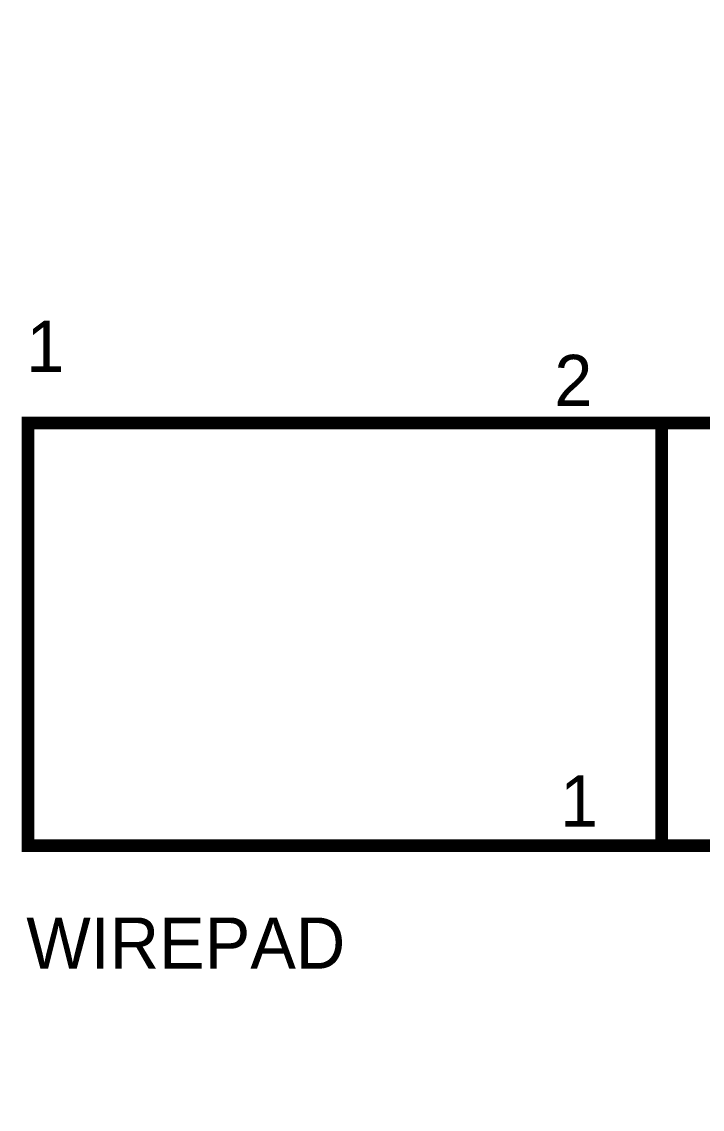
# Model space of a CAD drawing. Header units: inches. Extents: x 0 to 431, y 0 to 297.
# Drawn here: x 20.86 to 36.97, y 138.77 to 164.49 of the extents above; entities that cross this region are included whole.
import ezdxf

# ---------------------------------------------------------------- set-up
doc = ezdxf.new("R2010")
doc.units = ezdxf.units.IN
doc.layers.add('Sheet', color=255, linetype='Continuous')

msp = doc.modelspace()

# ---------------------------------------------------------------- linework, layer by layer
at = {"layer": 'Sheet'}
for points in [[(73.21, 138.916, 0.3, 0.3, 0), (62.96, 138.916, 0.3, 0.3, 0), (62.96, 163.995, 0.3, 0.3, 0), (62.96, 164.339, 0.3, 0.3, 0), (45.006, 164.339, 0.3, 0.3, 0), (40.1, 164.339, 0.3, 0.3, 0), (40.1, 154.997, 0.3, 0.3, 0), (36.008, 154.997, 0.3, 0.3, 0)], [(36.008, 144.998, 0.3, 0.3, 0), (45.006, 144.998, 0.3, 0.3, 0), (45.006, 164.339, 0.3, 0.3, 0)], [(36.513, 154.997, 0.3, 0.3, 0), (36.008, 154.997, 0.3, 0.3, 0)], [(36.513, 144.998, 0.3, 0.3, 0), (36.008, 144.998, 0.3, 0.3, 0)]]:
    msp.add_lwpolyline(points, format="xyseb", dxfattribs=at)
for points in [[(21.012, 154.997, 0.3, 0.3, 0), (36.008, 154.997, 0.3, 0.3, 0), (36.008, 144.998, 0.3, 0.3, 0), (21.012, 144.998, 0.3, 0.3, 0), (21.012, 154.997, 0.3, 0.3, 0)], [(21.012, 154.997, 0.0991, 0.0991, 0), (21.012, 144.998, 0.0991, 0.0991, 0), (36.008, 144.998, 0.0991, 0.0991, 0), (36.008, 154.997, 0.0991, 0.0991, 0), (21.012, 154.997, 0.0991, 0.0991, 0), (21.012, 154.997, 0.0991, 0.0991, 0)]]:
    msp.add_lwpolyline(points, format="xyseb", close=True, dxfattribs=at)

# ---------------------------------------------------------------- texts
for s, height, p in [('1', 1.21, (20.97, 156.206)), ('2', 1.21, (33.471, 155.4)), ('1', 1.21, (33.606, 145.452)), ('WIREPAD', 1.2099, (20.97, 142.091))]:
    msp.add_text(s, height=height, dxfattribs=at).set_placement(p)

doc.saveas('drawing.dxf')
